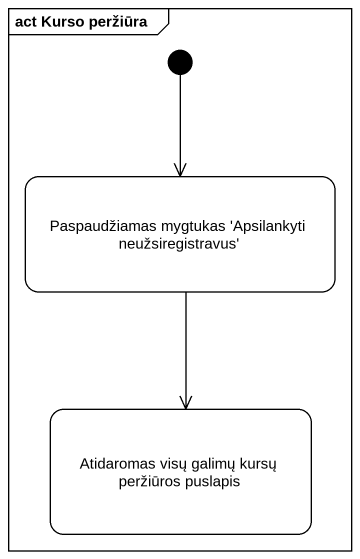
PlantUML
@startuml
mainframe act Kurso peržiūra
hide empty description
state "Paspaudžiamas mygtukas 'Apsilankyti neužsiregistravus'" as Paspaudžiamas_mygtukas
state "Atidaromas visų galimų kursų peržiūros puslapis" as Atidaromas_visų_galimų
[*] --> Paspaudžiamas_mygtukas
Paspaudžiamas_mygtukas --> Atidaromas_visų_galimų
@enduml
